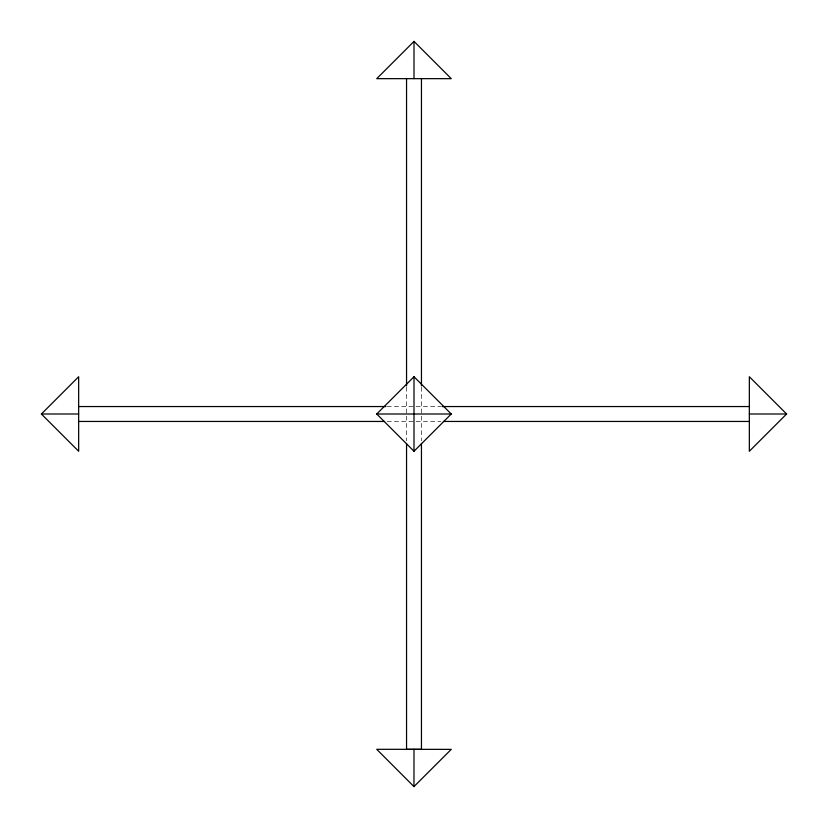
<?xml version="1.0" encoding="UTF-8"?>
<svg xmlns="http://www.w3.org/2000/svg" width="828" height="828" viewBox="0 0 828 828"><rect width="100%" height="100%" fill="white"/><g stroke="black" fill="none" stroke-linecap="round" stroke-linejoin="round"><path stroke-width="0.62" stroke-dasharray="4.14 3.1" d="M387.183 406.548L440.817 406.548M387.183 421.452L440.817 421.452M421.452 387.183L421.452 440.817M406.548 387.183L406.548 440.817"/><path stroke-width="1.24" d="M413.969 786.6L451.26 749.371L376.74 749.309L413.969 786.6L414 749.34M41.4 414L78.66 376.74L78.66 451.26L41.4 414L78.66 414M414 41.4L376.74 78.66L451.26 78.66L414 41.4L414 78.66M376.74 414L414 376.74L451.26 414L414 451.26L376.74 414L451.26 414M786.6 414L749.34 451.26L749.34 376.74L786.6 414L749.34 414M78.66 406.548L385.889 406.548M442.111 406.548L749.34 406.548M78.66 421.452L384.606 421.452M443.394 421.452L749.34 421.452M421.452 78.66L421.452 385.9M421.452 443.404L421.452 749.34L406.548 749.34L406.548 443.404M414 376.74L414 451.26M406.548 78.66L406.548 385.9"/></g></svg>
